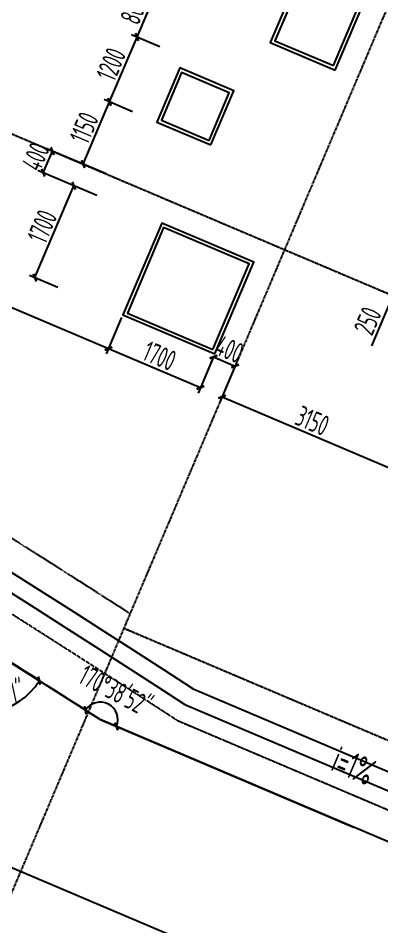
# Model space of a CAD drawing. Extents: x 11778731 to 12222456, y -6694179 to -6314888.
# Drawn here: x 11935962 to 11942152, y -6451944 to -6436476 of the extents above; entities that cross this region are included whole.
import ezdxf
from ezdxf.enums import TextEntityAlignment as Align

# ---------------------------------------------------------------- set-up
doc = ezdxf.new("R2010")
doc.units = 0
doc.header["$LTSCALE"] = 10
doc.header["$MEASUREMENT"] = 0
doc.linetypes.add('A3-RG-axis-100$0$CENTER', pattern=[2, 1.25, -0.25, 0.25, -0.25])
doc.linetypes.add('A3-RI-RF(顶视)$0$DASH', pattern=[0.35, 0.25, -0.1])
for name, color, linetype in [('A3-RG-axis-100$0$A-GRID', 1, 'A3-RG-axis-100$0$CENTER'), ('A3-RI-RF(顶视)$0$A-GLAZ', 140, 'Continuous'), ('A3-RI-RF(顶视)$0$A-HATH', 9, 'Continuous'), ('A3-RI-RF(顶视)$0$A-ROOF-EDGE', 2, 'Continuous'), ('A3-RI-RF(顶视)$0$A3-RB-RF-100$0$A-DIMS-100', 1, 'Continuous'), ('A3-RI-RF(顶视)$0$A3-RB-RF-100$0$A-GLAZ', 140, 'Continuous'), ('A3-RI-RF(顶视)$0$A3-RM-RF$0$0P-1', 191, 'Continuous'), ('A3-RI-RF(顶视)$0$A3-SYMB-RF-100$0$A-SYMB', 4, 'Continuous'), ('A3-RI-RF(顶视)$0$A3-SYMB-RF-100$0$A-SYMB-AREA', 4, 'Continuous'), ('A3-RI-RF(顶视)$0$A3-SYMB-RF-100$0$A-SYMB-NAME', 4, 'Continuous'), ('A3-RI-RF(顶视)$0$A3-SYMB-RF-100$0$A-SYMB-NAME-E', 4, 'Continuous')]:
    doc.layers.add(name, color=color, linetype=linetype)
doc.styles.add('A3-RI-RF(顶视)$0$A3-RB-RF-100$0$XD2008', font='hzs.shx', dxfattribs={"width": 0.7, "bigfont": 'hztxt.shx'})
doc.styles.add('A3-RI-RF(顶视)$0$A3-SYMB-RF-100$0$ECADI', font='hzs.shx', dxfattribs={"width": 0.7, "bigfont": 'hztxt.shx'})
doc.styles.add('A3-RI-RF(顶视)$0$XD2008', font='hzs.shx', dxfattribs={"width": 0.7, "bigfont": 'hztxt.shx'})
doc.dimstyles.new('A3-RI-RF(顶视)$0$A3-RB-RF-100$0$XD100', dxfattribs={"dimscale": 100, "dimtxt": 3.5, "dimasz": 1.5, "dimexe": 1, "dimexo": 2, "dimgap": 0.5, "dimtad": 1, "dimdec": 0, "dimdsep": 46, "dimtxsty": 'A3-RI-RF(顶视)$0$A3-RB-RF-100$0$XD2008', "dimcen": 2.5, "dimclrt": 4, "dimaunit": 1, "dimadec": 0, "dimazin": 0, "dimtfac": 1, "dimtdec": 0, "dimtix": 1, "dimtmove": 0, "dimatfit": 3, "dimfxl": 0, "dimtolj": 1, "dimtzin": 0, "dimarcsym": 0})
doc.dimstyles.new('A3-RI-RF(顶视)$0$A3-RB-RF-100$0$XD100$0', dxfattribs={"dimscale": 100, "dimtxt": 3.5, "dimasz": 2, "dimexe": 1, "dimexo": 2, "dimgap": 0.5, "dimtad": 1, "dimdec": 0, "dimdsep": 46, "dimtxsty": 'A3-RI-RF(顶视)$0$A3-RB-RF-100$0$XD2008', "dimblk": 'A3-RI-RF(顶视)$0$_ARCHTICK', "dimcen": 2.5, "dimclrt": 4, "dimaunit": 1, "dimadec": 0, "dimazin": 0, "dimtfac": 1, "dimtdec": 0, "dimtix": 1, "dimtmove": 0, "dimatfit": 3, "dimfxl": 0, "dimtolj": 1, "dimtzin": 0, "dimarcsym": 0})

# ---------------------------------------------------------------- blocks, each defined once
blk = doc.blocks.new('A3-RG-axis-100')
at = {"layer": 'A3-RG-axis-100$0$A-GRID'}
for p, q in [((11949482.5, -6419244.3), (11922974.2, -6481694)), ((11905882.4, -6425723.4), (11983197.9, -6458541.9)), ((11937760.6, -6446859.4), (11980462.8, -6464985.4))]:
    blk.add_line(p, q, dxfattribs=at)
blk.add_arc((11778730.7, -6694178.7), 294300, 57.267208, 69.150423, dxfattribs=at)
blk = doc.blocks.new('A3-RI-RF(顶视)$0$A3-SYMB-RF-100$0$ECADI-TAG-ROOM')
at = {"layer": 'A3-RI-RF(顶视)$0$A3-SYMB-RF-100$0$A-SYMB-AREA', "style": 'A3-RI-RF(顶视)$0$A3-SYMB-RF-100$0$ECADI', "width": 0.7}
blk.add_attdef('340M2', text='', height=2.5, dxfattribs=at).set_placement((7.17, -1.75), align=Align.MIDDLE_LEFT)
at = {"layer": 'A3-RI-RF(顶视)$0$A3-SYMB-RF-100$0$A-SYMB-NAME', "style": 'A3-RI-RF(顶视)$0$A3-SYMB-RF-100$0$ECADI', "width": 0.7}
blk.add_attdef('CHINESENAME', (-5.13, 0.09), '', height=4.5, dxfattribs=at)
at = {"layer": 'A3-RI-RF(顶视)$0$A3-SYMB-RF-100$0$A-SYMB-NAME-E', "style": 'A3-RI-RF(顶视)$0$A3-SYMB-RF-100$0$ECADI', "width": 0.7}
for tag, p in [('ENGLISHHIGH', (-5.13, 8.04)), ('ENGLISHLOW', (-5.13, 4.84))]:
    blk.add_attdef(tag, p, '', height=2.5, dxfattribs=at)
blk = doc.blocks.new('A3-RI-RF(顶视)$0$A3-RB-RF-100$0$_ArchTick')
at = {"color": 0, "linetype": 'ByBlock', "const_width": 0.4}
blk.add_lwpolyline([(-0.5, -0.5), (0.5, 0.5)], dxfattribs=at)
blk = doc.blocks.new('*D712')
at = {"layer": 'A3-RI-RF(顶视)$0$A3-RB-RF-100$0$A-DIMS-100', "color": 0, "lineweight": -2}
blk.add_arc((11935284, -6447090), 1232, 237.6479, 327.4008, dxfattribs=at)
at = {"layer": 'Defpoints', "color": 0}
for p in [(11935284, -6447090), (11935284, -6447090), (11935232, -6448320), (11937359, -6448416), (11932817, -6450984)]:
    blk.add_point(p, dxfattribs=at)
at = {"layer": 'A3-RI-RF(顶视)$0$A3-RB-RF-100$0$A-DIMS-100', "color": 0, "lineweight": -2, "xscale": 100, "yscale": 100, "zscale": 100}
for p, rotation in [((11936322, -6447753), 57.40084763902403), ((11934625, -6448130), 147.6478626989664)]:
    blk.add_blockref('A3-RI-RF(顶视)$0$A3-RB-RF-100$0$_ArchTick', p, dxfattribs=dict(at, rotation=rotation))
at = {"layer": 'A3-RI-RF(顶视)$0$A3-RB-RF-100$0$A-DIMS-100', "color": 4, "insert": (11935495, -6448040), "char_height": 350, "attachment_point": 5, "rotation": 12.5244, "style": 'A3-RI-RF(顶视)$0$A3-RB-RF-100$0$XD2008'}
blk.add_mtext('\\A1;89°45\'11"', dxfattribs=at)
blk = doc.blocks.new('A3-RI-RF(顶视)$0$_ARCHTICK')
at = {"color": 0, "linetype": 'ByBlock', "const_width": 0.4}
blk.add_lwpolyline([(-0.5, -0.5), (0.5, 0.5)], dxfattribs=at)
blk = doc.blocks.new('*D713')
at = {"layer": 'A3-RI-RF(顶视)$0$A3-RB-RF-100$0$A-DIMS-100', "color": 0, "lineweight": -2}
blk.add_arc((11937359, -6448416), 298, 337, 147.6479, dxfattribs=at)
at = {"layer": 'Defpoints', "color": 0}
for p in [(11935279, -6447098), (11937606, -6448250), (11937359, -6448416), (11937359, -6448416), (11941667, -6450245)]:
    blk.add_point(p, dxfattribs=at)
at = {"layer": 'A3-RI-RF(顶视)$0$A3-RB-RF-100$0$A-DIMS-100', "color": 0, "lineweight": -2, "xscale": 100, "yscale": 100, "zscale": 100}
for p, rotation in [((11937107, -6448256), 237.647862698976), ((11937633, -6448533), 246.9999999999238)]:
    blk.add_blockref('A3-RI-RF(顶视)$0$_ARCHTICK', p, dxfattribs=dict(at, rotation=rotation))
at = {"layer": 'A3-RI-RF(顶视)$0$A3-RB-RF-100$0$A-DIMS-100', "color": 4, "insert": (11937617, -6447923), "char_height": 350, "attachment_point": 5, "rotation": 332.3239, "style": 'A3-RI-RF(顶视)$0$XD2008'}
blk.add_mtext('\\A1;170°38\'52"', dxfattribs=at)
blk = doc.blocks.new('*D761')
at = {"layer": 'A3-RI-RF(顶视)$0$A3-RB-RF-100$0$A-DIMS-100', "color": 0, "lineweight": -2}
for p, q in [((11931371, -6438878), (11931109, -6439496)), ((11931148, -6439404), (11937499, -6442100)), ((11937722, -6441574), (11937460, -6442192))]:
    blk.add_line(p, q, dxfattribs=at)
at = {"layer": 'Defpoints', "color": 0}
for p in [(11931449, -6438694), (11937801, -6441390), (11937499, -6442100)]:
    blk.add_point(p, dxfattribs=at)
at = {"layer": 'A3-RI-RF(顶视)$0$A3-RB-RF-100$0$A-DIMS-100', "color": 0, "lineweight": -2, "xscale": 100, "yscale": 100, "zscale": 100}
for p, rotation in [((11931148, -6439404), 156.9999999998948), ((11937499, -6442100), 336.9999999998948)]:
    blk.add_blockref('A3-RI-RF(顶视)$0$A3-RB-RF-100$0$_ArchTick', p, dxfattribs=dict(at, rotation=rotation))
at = {"layer": 'A3-RI-RF(顶视)$0$A3-RB-RF-100$0$A-DIMS-100', "color": 4, "insert": (11934411, -6440545), "char_height": 350, "attachment_point": 5, "rotation": 337, "style": 'A3-RI-RF(顶视)$0$A3-RB-RF-100$0$XD2008'}
blk.add_mtext('\\A1;6900', dxfattribs=at)
blk = doc.blocks.new('*D762')
at = {"layer": 'A3-RI-RF(顶视)$0$A3-RB-RF-100$0$A-DIMS-100', "color": 0, "lineweight": -2}
for p, q in [((11937722, -6441574), (11937460, -6442192)), ((11937499, -6442100), (11939064, -6442765)), ((11939287, -6442239), (11939025, -6442857))]:
    blk.add_line(p, q, dxfattribs=at)
at = {"layer": 'Defpoints', "color": 0}
for p in [(11937801, -6441390), (11939365, -6442054), (11939064, -6442765)]:
    blk.add_point(p, dxfattribs=at)
at = {"layer": 'A3-RI-RF(顶视)$0$A3-RB-RF-100$0$A-DIMS-100', "color": 0, "lineweight": -2, "xscale": 100, "yscale": 100, "zscale": 100}
for p, rotation in [((11937499, -6442100), 156.9999999999015), ((11939064, -6442765), 336.9999999999015)]:
    blk.add_blockref('A3-RI-RF(顶视)$0$A3-RB-RF-100$0$_ArchTick', p, dxfattribs=dict(at, rotation=rotation))
at = {"layer": 'A3-RI-RF(顶视)$0$A3-RB-RF-100$0$A-DIMS-100', "color": 4, "insert": (11938369, -6442225), "char_height": 350, "attachment_point": 5, "rotation": 337, "style": 'A3-RI-RF(顶视)$0$A3-RB-RF-100$0$XD2008'}
blk.add_mtext('\\A1;1700', dxfattribs=at)
blk = doc.blocks.new('*D763')
at = {"layer": 'A3-RI-RF(顶视)$0$A3-RB-RF-100$0$A-DIMS-100', "color": 0, "lineweight": -2}
for p, q in [((11939287, -6442239), (11939247, -6442334)), ((11939286, -6442242), (11939654, -6442399)), ((11939656, -6442395), (11939615, -6442491))]:
    blk.add_line(p, q, dxfattribs=at)
at = {"layer": 'Defpoints', "color": 0}
for p in [(11939365, -6442054), (11939734, -6442211), (11939654, -6442399)]:
    blk.add_point(p, dxfattribs=at)
at = {"layer": 'A3-RI-RF(顶视)$0$A3-RB-RF-100$0$A-DIMS-100', "color": 0, "lineweight": -2, "xscale": 100, "yscale": 100, "zscale": 100}
for p, rotation in [((11939286, -6442242), 156.9999999998705), ((11939654, -6442399), 336.9999999998705)]:
    blk.add_blockref('A3-RI-RF(顶视)$0$A3-RB-RF-100$0$_ArchTick', p, dxfattribs=dict(at, rotation=rotation))
at = {"layer": 'A3-RI-RF(顶视)$0$A3-RB-RF-100$0$A-DIMS-100', "color": 4, "insert": (11939558, -6442113), "char_height": 350, "attachment_point": 5, "rotation": 337, "style": 'A3-RI-RF(顶视)$0$A3-RB-RF-100$0$XD2008'}
blk.add_mtext('\\A1;400', dxfattribs=at)
blk = doc.blocks.new('*D764')
at = {"layer": 'A3-RI-RF(顶视)$0$A3-RB-RF-100$0$A-DIMS-100', "color": 0, "lineweight": -2}
for p, q in [((11939656, -6442395), (11939393, -6443013)), ((11939432, -6442921), (11942332, -6444152)), ((11942555, -6443626), (11942293, -6444244))]:
    blk.add_line(p, q, dxfattribs=at)
at = {"layer": 'Defpoints', "color": 0}
for p in [(11939734, -6442211), (11942633, -6443442), (11942332, -6444152)]:
    blk.add_point(p, dxfattribs=at)
at = {"layer": 'A3-RI-RF(顶视)$0$A3-RB-RF-100$0$A-DIMS-100', "color": 0, "lineweight": -2, "xscale": 100, "yscale": 100, "zscale": 100}
for p, rotation in [((11939432, -6442921), 156.9999999999056), ((11942332, -6444152), 336.9999999999056)]:
    blk.add_blockref('A3-RI-RF(顶视)$0$A3-RB-RF-100$0$_ArchTick', p, dxfattribs=dict(at, rotation=rotation))
at = {"layer": 'A3-RI-RF(顶视)$0$A3-RB-RF-100$0$A-DIMS-100', "color": 4, "insert": (11940970, -6443329), "char_height": 350, "attachment_point": 5, "rotation": 337, "style": 'A3-RI-RF(顶视)$0$A3-RB-RF-100$0$XD2008'}
blk.add_mtext('\\A1;3150', dxfattribs=at)
blk = doc.blocks.new('*D479')
at = {"layer": 'A3-RI-RF(顶视)$0$A3-RB-RF-100$0$A-DIMS-100', "color": 0, "lineweight": -2}
for p, q in [((11936246, -6440893), (11936910, -6439329)), ((11937302, -6439495), (11936818, -6439289)), ((11936637, -6441059), (11936154, -6440854))]:
    blk.add_line(p, q, dxfattribs=at)
at = {"layer": 'Defpoints', "color": 0}
for p in [(11936910, -6439329), (11937486, -6439573), (11936821, -6441138)]:
    blk.add_point(p, dxfattribs=at)
at = {"layer": 'A3-RI-RF(顶视)$0$A3-RB-RF-100$0$A-DIMS-100', "color": 0, "lineweight": -2, "xscale": 100, "yscale": 100, "zscale": 100}
for p, rotation in [((11936910, -6439329), 66.99999999999174), ((11936246, -6440893), 246.9999999999918)]:
    blk.add_blockref('A3-RI-RF(顶视)$0$A3-RB-RF-100$0$_ArchTick', p, dxfattribs=dict(at, rotation=rotation))
at = {"layer": 'A3-RI-RF(顶视)$0$A3-RB-RF-100$0$A-DIMS-100', "color": 4, "insert": (11936371, -6440023), "char_height": 350, "attachment_point": 5, "rotation": 67, "style": 'A3-RI-RF(顶视)$0$A3-RB-RF-100$0$XD2008'}
blk.add_mtext('\\A1;1700', dxfattribs=at)
blk = doc.blocks.new('*D480')
at = {"layer": 'A3-RI-RF(顶视)$0$A3-RB-RF-100$0$A-DIMS-100', "color": 0, "lineweight": -2}
for p, q in [((11936388, -6439107), (11936544, -6438739)), ((11937458, -6439126), (11936452, -6438700)), ((11937302, -6439495), (11936296, -6439068))]:
    blk.add_line(p, q, dxfattribs=at)
at = {"layer": 'Defpoints', "color": 0}
for p in [(11936544, -6438739), (11937642, -6439205), (11937486, -6439573)]:
    blk.add_point(p, dxfattribs=at)
at = {"layer": 'A3-RI-RF(顶视)$0$A3-RB-RF-100$0$A-DIMS-100', "color": 0, "lineweight": -2, "xscale": 100, "yscale": 100, "zscale": 100}
for p, rotation in [((11936544, -6438739), 66.99999999993601), ((11936388, -6439107), 246.999999999936)]:
    blk.add_blockref('A3-RI-RF(顶视)$0$A3-RB-RF-100$0$_ArchTick', p, dxfattribs=dict(at, rotation=rotation))
at = {"layer": 'A3-RI-RF(顶视)$0$A3-RB-RF-100$0$A-DIMS-100', "color": 4, "insert": (11936259, -6438835), "char_height": 350, "attachment_point": 5, "rotation": 67, "style": 'A3-RI-RF(顶视)$0$A3-RB-RF-100$0$XD2008'}
blk.add_mtext('\\A1;400', dxfattribs=at)
blk = doc.blocks.new('*D481')
at = {"layer": 'A3-RI-RF(顶视)$0$A3-RB-RF-100$0$A-DIMS-100', "color": 0, "lineweight": -2}
for p, q in [((11937907, -6438068), (11937424, -6437863)), ((11937067, -6438960), (11937516, -6437902)), ((11937458, -6439126), (11936975, -6438921))]:
    blk.add_line(p, q, dxfattribs=at)
at = {"layer": 'Defpoints', "color": 0}
for p in [(11937516, -6437902), (11938091, -6438146), (11937642, -6439205)]:
    blk.add_point(p, dxfattribs=at)
at = {"layer": 'A3-RI-RF(顶视)$0$A3-RB-RF-100$0$A-DIMS-100', "color": 0, "lineweight": -2, "xscale": 100, "yscale": 100, "zscale": 100}
for p, rotation in [((11937516, -6437902), 66.99999999995839), ((11937067, -6438960), 246.9999999999584)]:
    blk.add_blockref('A3-RI-RF(顶视)$0$A3-RB-RF-100$0$_ArchTick', p, dxfattribs=dict(at, rotation=rotation))
at = {"layer": 'A3-RI-RF(顶视)$0$A3-RB-RF-100$0$A-DIMS-100', "color": 4, "insert": (11937084, -6438343), "char_height": 350, "attachment_point": 5, "rotation": 67, "style": 'A3-RI-RF(顶视)$0$A3-RB-RF-100$0$XD2008'}
blk.add_mtext('\\A1;1150', dxfattribs=at)
blk = doc.blocks.new('*D482')
at = {"layer": 'A3-RI-RF(顶视)$0$A3-RB-RF-100$0$A-DIMS-100', "color": 0, "lineweight": -2}
for p, q in [((11937516, -6437902), (11937985, -6436797)), ((11938376, -6436963), (11937893, -6436758)), ((11937907, -6438068), (11937424, -6437863))]:
    blk.add_line(p, q, dxfattribs=at)
at = {"layer": 'Defpoints', "color": 0}
for p in [(11937985, -6436797), (11938560, -6437041), (11938091, -6438146)]:
    blk.add_point(p, dxfattribs=at)
at = {"layer": 'A3-RI-RF(顶视)$0$A3-RB-RF-100$0$A-DIMS-100', "color": 0, "lineweight": -2, "xscale": 100, "yscale": 100, "zscale": 100}
for p, rotation in [((11937985, -6436797), 66.99999999997951), ((11937516, -6437902), 246.9999999999795)]:
    blk.add_blockref('A3-RI-RF(顶视)$0$A3-RB-RF-100$0$_ArchTick', p, dxfattribs=dict(at, rotation=rotation))
at = {"layer": 'A3-RI-RF(顶视)$0$A3-RB-RF-100$0$A-DIMS-100', "color": 4, "insert": (11937543, -6437262), "char_height": 350, "attachment_point": 5, "rotation": 67, "style": 'A3-RI-RF(顶视)$0$A3-RB-RF-100$0$XD2008'}
blk.add_mtext('\\A1;1200', dxfattribs=at)
blk = doc.blocks.new('*D483')
at = {"layer": 'A3-RI-RF(顶视)$0$A3-RB-RF-100$0$A-DIMS-100', "color": 0, "lineweight": -2}
for p, q in [((11938689, -6436227), (11938205, -6436022)), ((11937985, -6436797), (11938297, -6436061)), ((11938376, -6436963), (11937893, -6436758))]:
    blk.add_line(p, q, dxfattribs=at)
at = {"layer": 'Defpoints', "color": 0}
for p in [(11938297, -6436061), (11938873, -6436305), (11938560, -6437041)]:
    blk.add_point(p, dxfattribs=at)
at = {"layer": 'A3-RI-RF(顶视)$0$A3-RB-RF-100$0$A-DIMS-100', "color": 0, "lineweight": -2, "xscale": 100, "yscale": 100, "zscale": 100}
for p, rotation in [((11938297, -6436061), 67.00000000002044), ((11937985, -6436797), 247.0000000000205)]:
    blk.add_blockref('A3-RI-RF(顶视)$0$A3-RB-RF-100$0$_ArchTick', p, dxfattribs=dict(at, rotation=rotation))
at = {"layer": 'A3-RI-RF(顶视)$0$A3-RB-RF-100$0$A-DIMS-100', "color": 4, "insert": (11937934, -6436341), "char_height": 350, "attachment_point": 5, "rotation": 67, "style": 'A3-RI-RF(顶视)$0$A3-RB-RF-100$0$XD2008'}
blk.add_mtext('\\A1;800', dxfattribs=at)
blk = doc.blocks.new('*D485')
at = {"layer": 'A3-RI-RF(顶视)$0$A3-RB-RF-100$0$A-DIMS-100', "color": 0, "lineweight": -2}
for p, q in [((11942436, -6440968), (11942338, -6441198)), ((11943309, -6441338), (11942344, -6440929)), ((11942338, -6441198), (11941975, -6442054)), ((11943211, -6441569), (11942246, -6441159))]:
    blk.add_line(p, q, dxfattribs=at)
at = {"layer": 'Defpoints', "color": 0}
for p in [(11942436, -6440968), (11943493, -6441417), (11943395, -6441647)]:
    blk.add_point(p, dxfattribs=at)
at = {"layer": 'A3-RI-RF(顶视)$0$A3-RB-RF-100$0$A-DIMS-100', "color": 0, "lineweight": -2, "xscale": 100, "yscale": 100, "zscale": 100}
for p, rotation in [((11942436, -6440968), 66.99999999993918), ((11942338, -6441198), 246.9999999999392)]:
    blk.add_blockref('A3-RI-RF(顶视)$0$A3-RB-RF-100$0$_ArchTick', p, dxfattribs=dict(at, rotation=rotation))
at = {"layer": 'A3-RI-RF(顶视)$0$A3-RB-RF-100$0$A-DIMS-100', "color": 4, "insert": (11941910, -6441630), "char_height": 350, "attachment_point": 5, "rotation": 67, "style": 'A3-RI-RF(顶视)$0$A3-RB-RF-100$0$XD2008'}
blk.add_mtext('\\A1;250', dxfattribs=at)
blk = doc.blocks.new('A3-RI-RF(顶视)')
at = {"layer": 'A3-RI-RF(顶视)$0$A-GLAZ'}
for points in [[(11941358.1, -6437359.9), (11941827, -6436255.3), (11940722.4, -6435786.4), (11940253.5, -6436891.1)], [(11941358.1, -6437359.9), (11941827, -6436255.3), (11940722.4, -6435786.4), (11940253.5, -6436891.1)], [(11941326.4, -6437281.3), (11941748.3, -6436287.1), (11940754.2, -6435865.1), (11940332.2, -6436859.3)], [(11939242.1, -6438634.6), (11939632.8, -6437714.1), (11938712.3, -6437323.3), (11938321.6, -6438243.8)], [(11939210.3, -6438555.9), (11939554.1, -6437745.8), (11938744.1, -6437402), (11938400.2, -6438212)], [(11939306.8, -6442192.6), (11939971, -6440627.7), (11938406.2, -6439963.5), (11937741.9, -6441528.3)], [(11939275, -6442113.9), (11939892.4, -6440659.5), (11938438, -6440042.2), (11937820.6, -6441496.6)]]:
    blk.add_lwpolyline(points, close=True, dxfattribs=at)
at = {"layer": 'A3-RI-RF(顶视)$0$A-HATH', "linetype": 'A3-RI-RF(顶视)$0$DASH'}
blk.add_lwpolyline([(11904898.2, -6423676.1), (11904600.3, -6429360, -0.0333173), (11938659.8, -6448425.2), (11947184.1, -6452043.6), (11970555.8, -6461964.3), (11976217.5, -6448626.2)], format="xyb", dxfattribs=at)
at = {"layer": 'A3-RI-RF(顶视)$0$A-ROOF-EDGE'}
blk.add_lwpolyline([(11977074.7, -6448935.7), (11977074.7, -6448935.7), (11971198.1, -6462780.1), (11953156.1, -6455121.7), (11952019.1, -6457800.3), (11961868.5, -6461981.1), (11950654.5, -6488399.6), (11923775.8, -6476990.3), (11934989.8, -6450571.8), (11944839.2, -6454752.6), (11945976.2, -6452074), (11937358.7, -6448416.1, 0.0021045), (11935284.3, -6447089.5), (11932817.3, -6450983.9, 0.0333547), (11899110.4, -6432654.1), (11899696.6, -6421468.1)], format="xyb", dxfattribs=at)
at = {"layer": 'A3-RI-RF(顶视)$0$A3-RB-RF-100$0$A-GLAZ'}
for q in [(11935278.6, -6447098.5), (11941667.4, -6450245.1)]:
    blk.add_line((11937358.7, -6448416.1), q, dxfattribs=at)
at = {"layer": 'A3-RI-RF(顶视)$0$A3-RM-RF$0$0P-1'}
for points in [[(11905192.1, -6423800.8), (11904910.4, -6429175.3, -0.0331236), (11938801.4, -6448159.4), (11947301.3, -6451767.4), (11970396.9, -6461570.9), (11975941.3, -6448508.9)], [(11905485.9, -6423925.6), (11905220.5, -6428990.8, -0.0329302), (11938942.8, -6447893.6), (11947418.5, -6451491.3), (11970237.9, -6461177.5), (11975665.2, -6448391.7)]]:
    blk.add_lwpolyline(points, format="xyb", dxfattribs=at)
at = {"layer": 'A3-RI-RF(顶视)$0$A3-SYMB-RF-100$0$A-SYMB'}
ref = blk.add_blockref('A3-RI-RF(顶视)$0$A3-SYMB-RF-100$0$ECADI-TAG-ROOM', (11941909.5, -6449050.5), dxfattribs=dict(at, xscale=-99.99999999989045, yscale=100.0000000001164, rotation=156.9999999997605))
ref.add_attrib('CHINESENAME', 'i=1%', (11941258.5, -6449272.5), dxfattribs={"height": 450, "rotation": 337, "style": 'A3-RI-RF(顶视)$0$A3-SYMB-RF-100$0$ECADI', "width": 0.7})
at = {"layer": 'A3-RI-RF(顶视)$0$A3-RB-RF-100$0$A-DIMS-100'}
for p1, p2, distance, picture, middle in [((11938560.2, -6437041.4), (11938872.8, -6436305), 625, '*D483', (11937934, -6436341)), ((11938091.3, -6438146), (11938560.2, -6437041.4), 625, '*D482', (11937543.3, -6437261.5)), ((11937642, -6439204.5), (11938091.3, -6438146), 625, '*D481', (11937084.2, -6438343.1)), ((11931449.2, -6438694.3), (11937800.6, -6441390.2), -771.4, '*D761', (11934411.4, -6440545.3)), ((11936821.4, -6441137.6), (11937485.7, -6439572.7), 625, '*D479', (11936371.1, -6440023)), ((11937800.6, -6441390.2), (11939365.4, -6442054.5), -771.4, '*D762', (11938369.5, -6442225.4)), ((11939733.8, -6442210.8), (11942633.4, -6443441.7), -771.4, '*D764', (11940970.1, -6443329.3))]:
    dim = blk.add_aligned_dim(p1=p1, p2=p2, distance=distance, dimstyle='A3-RI-RF(顶视)$0$A3-RB-RF-100$0$XD100$0', override={"dimasz": 1, "dimblk1": 'A3-RI-RF(顶视)$0$A3-RB-RF-100$0$_ArchTick', "dimblk2": 'A3-RI-RF(顶视)$0$A3-RB-RF-100$0$_ArchTick', "dimsah": 1, "dimadec": 3}, dxfattribs=at)
    dim.commit()
    dim.dimension.update_dxf_attribs({"geometry": picture, "text_midpoint": middle})
for base, p1, p2, angle, picture, middle in [((11936544.3, -6438738.6), (11937485.7, -6439572.7), (11937642, -6439204.5), 67, '*D480', (11936466.1, -6438922.7)), ((11942435.6, -6440967.7), (11943395.3, -6441646.7), (11943493, -6441416.5), 67, '*D485', (11942117.2, -6441717.9)), ((11939654.1, -6442398.6), (11939365.4, -6442054.5), (11939733.8, -6442210.8), 337, '*D763', (11939469.9, -6442320.4))]:
    dim = blk.add_linear_dim(base=base, p1=p1, p2=p2, angle=angle, dimstyle='A3-RI-RF(顶视)$0$A3-RB-RF-100$0$XD100$0', override={"dimasz": 1, "dimblk1": 'A3-RI-RF(顶视)$0$A3-RB-RF-100$0$_ArchTick', "dimblk2": 'A3-RI-RF(顶视)$0$A3-RB-RF-100$0$_ArchTick', "dimsah": 1, "dimadec": 3}, dxfattribs=at)
    dim.commit()
    dim.dimension.update_dxf_attribs({"geometry": picture, "text_midpoint": middle, "dimtype": 129})
for base, line1, line2, override, picture, middle in [((11935231.9386, -6448320.0788), ((11935284.2568, -6447089.5023), (11937358.7109, -6448416.1278)), ((11932817.3476, -6450983.9162), (11935284.2568, -6447089.5023)), {"dimasz": 1, "dimblk1": 'A3-RI-RF(顶视)$0$A3-RB-RF-100$0$_ArchTick', "dimblk2": 'A3-RI-RF(顶视)$0$A3-RB-RF-100$0$_ArchTick', "dimsah": 1, "dimadec": 3}, '*D712', (11935495.3332, -6448039.6951)), ((11937606.4791, -6448249.7436), ((11937358.7109, -6448416.1278), (11941667.4419, -6450245.0756)), ((11937358.7109, -6448416.1278), (11935278.576, -6447098.4703)), {"dimasz": 1, "dimexe": 1, "dimtxsty": 'A3-RI-RF(顶视)$0$XD2008', "dimblk1": 'A3-RI-RF(顶视)$0$_ARCHTICK', "dimblk2": 'A3-RI-RF(顶视)$0$_ARCHTICK', "dimsah": 1, "dimadec": 3}, '*D713', (11937617.3216, -6447923.0468))]:
    dim = blk.add_angular_dim_2l(base=base, line1=line1, line2=line2, dimstyle='A3-RI-RF(顶视)$0$A3-RB-RF-100$0$XD100', override=override, dxfattribs=at)
    dim.commit()
    dim.dimension.update_dxf_attribs({"geometry": picture, "text_midpoint": middle})

msp = doc.modelspace()

# ---------------------------------------------------------------- block references
for name in ['A3-RI-RF(顶视)', 'A3-RG-axis-100']:
    msp.add_blockref(name, (0, 0))

doc.saveas('drawing.dxf')
